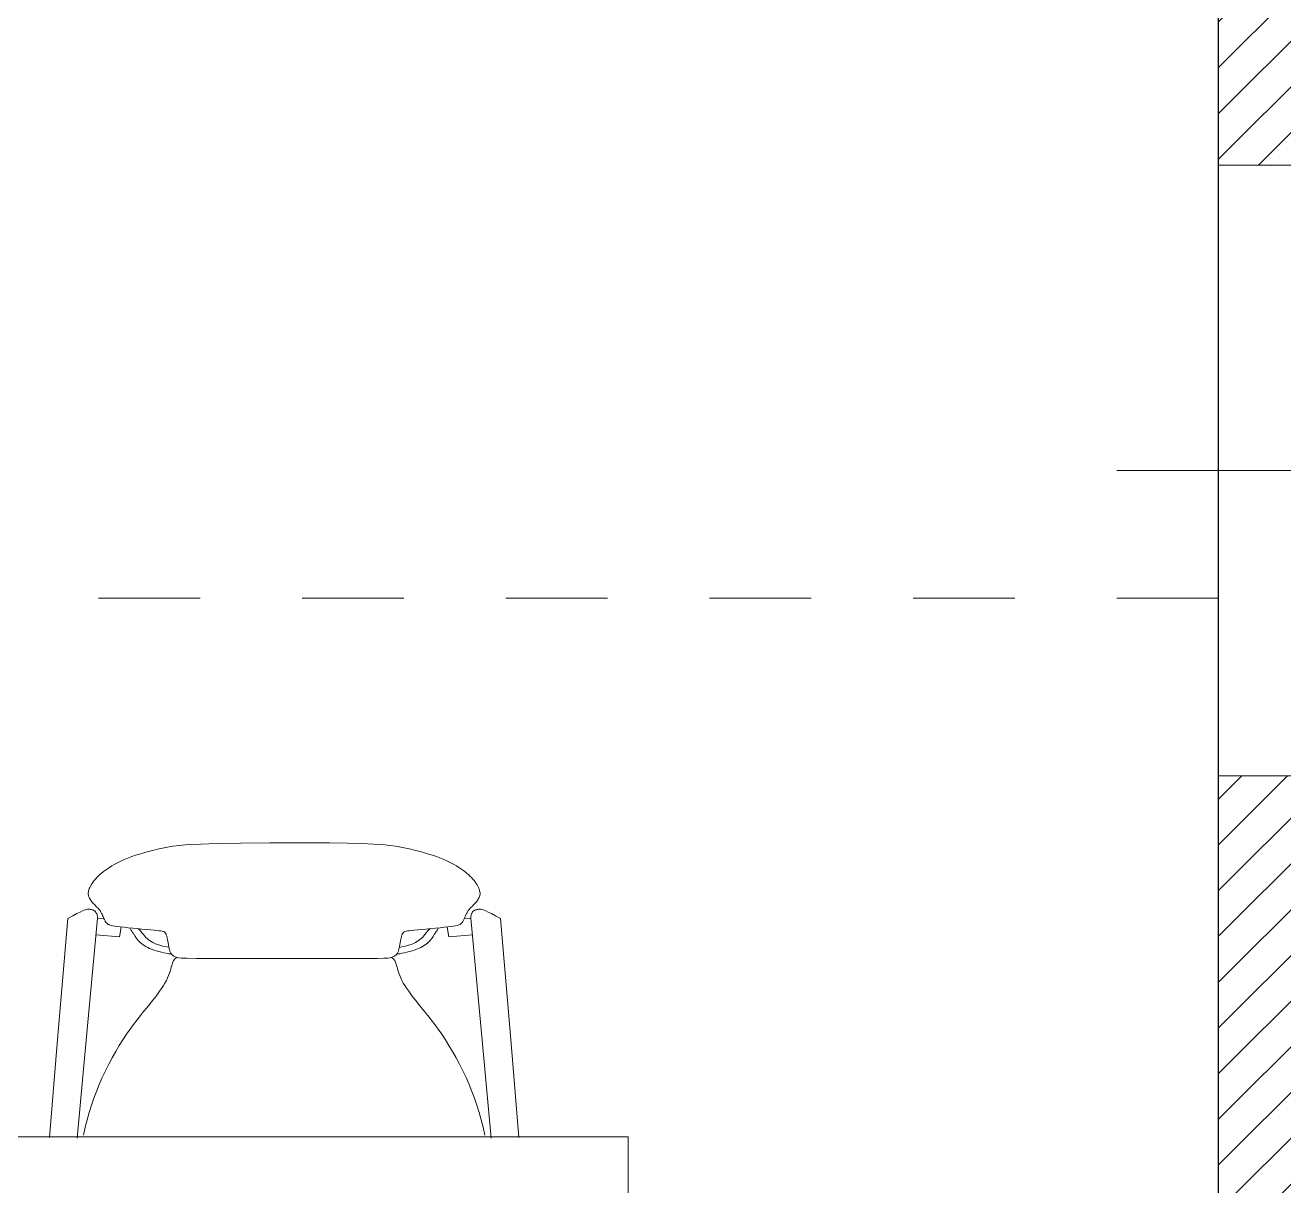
# Model space of a CAD drawing. Header units: millimetres. Extents: x 5985 to 6342, y 1020 to 1088.
# Drawn here: x 6201.82 to 6203.056, y 1074.057 to 1075.197 of the extents above; entities that cross this region are included whole.
import ezdxf

# ---------------------------------------------------------------- set-up
doc = ezdxf.new("R2010")
doc.units = ezdxf.units.MM
doc.linetypes.add('JIS_02_0.7', pattern=[1.35, 0.75, -0.6])
for name, color, linetype, lineweight in [('07_CIVIL VISTAS MEDIA', 251, 'Continuous', 5), ('09_CIVIL PROYECCIONES', 230, 'Continuous', 5), ('COLUMNAS_EJES', 252, 'Continuous', 9), ('MISC MUEBLES', 143, 'Continuous', 9), ('PILAR_HORMIGON', 2, 'Continuous', 20)]:
    doc.layers.add(name, color=color, linetype=linetype, lineweight=lineweight)
doc.layers.add('Paredes', color=250, linetype='Continuous')
pattern_1 = [(45, (5258.260476, 1146.36072), (-0.0224506403, 0.0224506403), [])]

# ---------------------------------------------------------------- blocks, each defined once
blk = doc.blocks.new('Ejes de la columna')
at = {"layer": 'COLUMNAS_EJES'}
for p, q in [((0, -0.5), (0, 0.5)), ((-0.5, 0), (0.5, 0))]:
    blk.add_line(p, q, dxfattribs=at)

msp = doc.modelspace()

# ---------------------------------------------------------------- hatches: boundary and pattern name
at = {"layer": '07_CIVIL VISTAS MEDIA'}
h = msp.add_hatch(dxfattribs=at)
h.set_pattern_fill('ANSI31', color=18, scale=0.01)
h.set_pattern_definition(pattern_1)
h.paths.add_polyline_path([(6207.0921, 1076.2347), (6205.9917, 1076.2347), (6205.9917, 1075.2347), (6206.0917, 1075.2347), (6206.0917, 1076.0347), (6207.0921, 1076.0347)])
h.paths.add_polyline_path([(6209.5917, 1074.4599), (6209.3917, 1074.4599), (6209.3917, 1072.185), (6209.5917, 1072.185)])
h.paths.add_polyline_path([(6213.4102, 1070.7347), (6212.9917, 1070.7347), (6212.9917, 1072.9774), (6212.9808, 1072.9774, -0.414214), (6212.976, 1072.9822), (6212.976, 1073.0538), (6212.9855, 1073.0538), (6212.9855, 1072.987), (6212.9917, 1072.987), (6212.9917, 1073.8347), (6212.8917, 1073.8347), (6212.8917, 1070.7347), (6211.8432, 1070.7347), (6211.8432, 1070.4347), (6213.4102, 1070.4347)])
h.paths.add_polyline_path([(6212.0032, 1070.5947), (6212.0032, 1070.6347), (6213.2502, 1070.6347), (6213.2502, 1070.5947)], flags=16)
h.paths.add_polyline_path([(6210.2432, 1070.7347), (6209.5917, 1070.7347), (6209.5917, 1071.085), (6209.3917, 1071.085), (6209.3917, 1070.7347), (6208.6762, 1070.7347), (6208.6762, 1070.4347), (6210.2432, 1070.4347)])
h.paths.add_polyline_path([(6210.0832, 1070.6347), (6210.0832, 1070.5947), (6208.8162, 1070.5947), (6208.8162, 1070.6347)], flags=16)
h.paths.add_polyline_path([(6205.1917, 1076.2347), (6204.9917, 1076.2347), (6204.9917, 1076.0347), (6205.0917, 1076.0347), (6205.0917, 1075.2347), (6205.1917, 1075.2347)])
h.paths.add_polyline_path([(6205.174, 1075.4187), (6205.1848, 1075.4187), (6205.1848, 1075.3381, -1), (6205.174, 1075.3381)], flags=16)
h.paths.add_polyline_path([(6203.9917, 1076.2347), (6201.6921, 1076.2347), (6201.6921, 1076.0347), (6202.9917, 1076.0347), (6202.9917, 1075.0599), (6203.1917, 1075.0599), (6203.1917, 1076.0347), (6203.9917, 1076.0347)])
h.paths.add_polyline_path([(6200.6921, 1076.2347), (6199.5917, 1076.2347), (6199.5917, 1075.2347), (6199.6917, 1075.2347), (6199.6917, 1076.0347), (6200.6921, 1076.0347)])
h.paths.add_polyline_path([(6198.7917, 1076.2347), (6198.5917, 1076.2347), (6198.5917, 1076.0347), (6198.6917, 1076.0347), (6198.6917, 1075.2347), (6198.7917, 1075.2347), (6198.7917, 1075.3328), (6198.7794, 1075.3328, -0.414214), (6198.774, 1075.3381), (6198.774, 1075.4187), (6198.7848, 1075.4187), (6198.7848, 1075.3435), (6198.7917, 1075.3435)])
h.paths.add_polyline_path([(6200.7422, 1070.7347), (6199.6917, 1070.7347), (6199.6917, 1073.8347), (6199.5917, 1073.8347), (6199.5917, 1072.987), (6199.5978, 1072.987), (6199.5978, 1073.0538), (6199.6074, 1073.0538), (6199.6074, 1072.9822, -0.414214), (6199.6026, 1072.9774), (6199.5917, 1072.9774), (6199.5917, 1070.7347), (6199.1752, 1070.7347), (6199.1752, 1070.4347), (6200.7422, 1070.4347)])
h.paths.add_polyline_path([(6200.5822, 1070.6347), (6200.5822, 1070.5947), (6199.3352, 1070.5947), (6199.3352, 1070.6347)], flags=16)
h = msp.add_hatch(dxfattribs=at)
h.set_pattern_fill('ANSI31', color=18, scale=0.01)
h.set_pattern_definition(pattern_1)
h.paths.add_polyline_path([(6196.5917, 1071.2847), (6195.4917, 1071.2847), (6195.4917, 1071.2347), (6195.4917, 1071.1847), (6195.4917, 1071.0847), (6196.4917, 1071.0847), (6196.4917, 1070.4347), (6196.7917, 1070.4347), (6197.5752, 1070.4347), (6197.5752, 1070.7347), (6196.7917, 1070.7347), (6196.7917, 1071.0861), (6196.6917, 1071.0861), (6196.6917, 1070.6347), (6197.4152, 1070.6347), (6197.4152, 1070.5947), (6196.6517, 1070.5947), (6196.6517, 1071.0861), (6196.5917, 1071.0861)])
h.paths.add_polyline_path([(6203.9092, 1070.7347), (6203.1917, 1070.7347), (6203.1917, 1071.085), (6202.9917, 1071.085), (6202.9917, 1070.7347), (6202.3422, 1070.7347), (6202.3422, 1070.4347), (6203.9092, 1070.4347)])
h.paths.add_polyline_path([(6202.5022, 1070.5947), (6202.5022, 1070.6347), (6203.7492, 1070.6347), (6203.7492, 1070.5947)], flags=16)
h.paths.add_polyline_path([(6203.1917, 1074.4599), (6202.9917, 1074.4599), (6202.9917, 1072.185), (6203.1917, 1072.185)])
h.paths.add_polyline_path([(6196.9937, 1074.4347), (6196.9937, 1074.8347), (6197.4917, 1074.8347), (6197.4917, 1074.4347), (6196.9952, 1074.4347)], flags=17)
h.paths.add_polyline_path([(6196.7917, 1074.4347), (6196.7917, 1074.4599), (6196.5917, 1074.4599), (6196.5917, 1072.185), (6196.7917, 1072.185), (6196.7917, 1074.3347), (6198.6917, 1074.3347), (6198.6917, 1073.7347), (6198.7917, 1073.7347), (6198.7917, 1073.7646), (6198.7917, 1074.5347), (6198.7617, 1074.5347), (6198.7617, 1073.9347), (6198.7217, 1073.9347), (6198.7217, 1074.5347), (6198.6917, 1074.5347), (6198.6917, 1074.4347), (6197.5917, 1074.4347), (6197.5917, 1074.9347), (6196.7917, 1074.9347), (6196.7917, 1074.8347), (6196.9937, 1074.8347), (6196.9937, 1074.4347)])

# ---------------------------------------------------------------- linework, layer by layer
at = {"layer": '09_CIVIL PROYECCIONES', "linetype": 'JIS_02_0.7', "ltscale": 0.1}
msp.add_line((6199.6917, 1074.6347), (6202.9917, 1074.6347), dxfattribs=at)
at = {"layer": 'MISC MUEBLES', "linetype": 'Continuous'}
for p, q in [((6201.9544, 1074.389), (6201.9496, 1074.3879)), ((6201.9594, 1074.39), (6201.9544, 1074.389)), ((6201.9646, 1074.3909), (6201.9594, 1074.39)), ((6201.9711, 1074.3917), (6201.9646, 1074.3909)), ((6201.9798, 1074.3925), (6201.9711, 1074.3917)), ((6201.992, 1074.3931), (6201.9798, 1074.3925)), ((6202.0087, 1074.3936), (6201.992, 1074.3931)), ((6202.031, 1074.394), (6202.0087, 1074.3936)), ((6202.06, 1074.3942), (6202.031, 1074.394)), ((6202.0967, 1074.3942), (6202.06, 1074.3942)), ((6202.0967, 1074.3942), (6202.1185, 1074.3942)), ((6202.1185, 1074.3942), (6202.1362, 1074.394)), ((6202.1362, 1074.394), (6202.1504, 1074.3936)), ((6202.1504, 1074.3936), (6202.1617, 1074.3931)), ((6202.1617, 1074.3931), (6202.1706, 1074.3925)), ((6202.1706, 1074.3925), (6202.1777, 1074.3917)), ((6202.1777, 1074.3917), (6202.1835, 1074.3909)), ((6202.1835, 1074.3909), (6202.1887, 1074.39)), ((6202.1887, 1074.39), (6202.1936, 1074.389)), ((6202.1936, 1074.389), (6202.1984, 1074.3879)), ((6201.915, 1074.3769), (6201.9122, 1074.3756)), ((6201.9179, 1074.3782), (6201.915, 1074.3769)), ((6201.9211, 1074.3795), (6201.9179, 1074.3782)), ((6201.9245, 1074.3807), (6201.9211, 1074.3795)), ((6201.9282, 1074.382), (6201.9245, 1074.3807)), ((6201.9321, 1074.3832), (6201.9282, 1074.382)), ((6201.9362, 1074.3845), (6201.9321, 1074.3832)), ((6201.9405, 1074.3857), (6201.9362, 1074.3845)), ((6201.945, 1074.3868), (6201.9405, 1074.3857)), ((6201.9496, 1074.3879), (6201.945, 1074.3868)), ((6202.1984, 1074.3879), (6202.2031, 1074.3868)), ((6202.2031, 1074.3868), (6202.2075, 1074.3857)), ((6202.2075, 1074.3857), (6202.2118, 1074.3845)), ((6202.2118, 1074.3845), (6202.2159, 1074.3832)), ((6202.2159, 1074.3832), (6202.2198, 1074.382)), ((6202.2198, 1074.382), (6202.2235, 1074.3807)), ((6202.2235, 1074.3807), (6202.2269, 1074.3795)), ((6202.2269, 1074.3795), (6202.2301, 1074.3782)), ((6202.2301, 1074.3782), (6202.2331, 1074.3769)), ((6202.2331, 1074.3769), (6202.2358, 1074.3756)), ((6201.8948, 1074.3645), (6201.8931, 1074.3631)), ((6201.8966, 1074.366), (6201.8948, 1074.3645)), ((6201.8985, 1074.3674), (6201.8966, 1074.366)), ((6201.9005, 1074.3688), (6201.8985, 1074.3674)), ((6201.9026, 1074.3702), (6201.9005, 1074.3688)), ((6201.9048, 1074.3716), (6201.9026, 1074.3702)), ((6201.9071, 1074.3729), (6201.9048, 1074.3716)), ((6201.9096, 1074.3743), (6201.9071, 1074.3729)), ((6201.9122, 1074.3756), (6201.9096, 1074.3743)), ((6202.2358, 1074.3756), (6202.2385, 1074.3743)), ((6202.2385, 1074.3743), (6202.2409, 1074.3729)), ((6202.2409, 1074.3729), (6202.2432, 1074.3716)), ((6202.2432, 1074.3716), (6202.2454, 1074.3702)), ((6202.2454, 1074.3702), (6202.2475, 1074.3688)), ((6202.2475, 1074.3688), (6202.2496, 1074.3674)), ((6202.2496, 1074.3674), (6202.2515, 1074.366)), ((6202.2515, 1074.366), (6202.2532, 1074.3645)), ((6202.2532, 1074.3645), (6202.2549, 1074.3631)), ((6201.8839, 1074.3517), (6201.8833, 1074.3504)), ((6201.8846, 1074.353), (6201.8839, 1074.3517)), ((6201.8855, 1074.3544), (6201.8846, 1074.353)), ((6201.8865, 1074.3558), (6201.8855, 1074.3544)), ((6201.8875, 1074.3573), (6201.8865, 1074.3558)), ((6201.8888, 1074.3587), (6201.8875, 1074.3573)), ((6201.8901, 1074.3602), (6201.8888, 1074.3587)), ((6201.8915, 1074.3616), (6201.8901, 1074.3602)), ((6201.8931, 1074.3631), (6201.8915, 1074.3616)), ((6202.2549, 1074.3631), (6202.2565, 1074.3616)), ((6202.2565, 1074.3616), (6202.2579, 1074.3602)), ((6202.2579, 1074.3602), (6202.2593, 1074.3587)), ((6202.2593, 1074.3587), (6202.2605, 1074.3573)), ((6202.2605, 1074.3573), (6202.2616, 1074.3558)), ((6202.2616, 1074.3558), (6202.2625, 1074.3544)), ((6202.2625, 1074.3544), (6202.2634, 1074.353)), ((6202.2634, 1074.353), (6202.2641, 1074.3517)), ((6202.2641, 1074.3517), (6202.2648, 1074.3504)), ((6201.8818, 1074.3462), (6201.8816, 1074.3453)), ((6201.8816, 1074.3453), (6201.8816, 1074.3445)), ((6201.8816, 1074.3445), (6201.8816, 1074.3437)), ((6201.8816, 1074.3437), (6201.8818, 1074.3429)), ((6201.882, 1074.3471), (6201.8818, 1074.3462)), ((6201.8818, 1074.3429), (6201.882, 1074.3422)), ((6201.8823, 1074.3481), (6201.882, 1074.3471)), ((6201.882, 1074.3422), (6201.8822, 1074.3414)), ((6201.8822, 1074.3414), (6201.8826, 1074.3406)), ((6201.8827, 1074.3493), (6201.8823, 1074.3481)), ((6201.8826, 1074.3406), (6201.883, 1074.3398)), ((6201.8833, 1074.3504), (6201.8827, 1074.3493)), ((6201.883, 1074.3398), (6201.8835, 1074.3389)), ((6201.8835, 1074.3389), (6201.8841, 1074.3381)), ((6202.2645, 1074.3389), (6202.264, 1074.3381)), ((6202.265, 1074.3398), (6202.2645, 1074.3389)), ((6202.2648, 1074.3504), (6202.2653, 1074.3493)), ((6202.2654, 1074.3406), (6202.265, 1074.3398)), ((6202.2653, 1074.3493), (6202.2657, 1074.3481)), ((6202.2658, 1074.3414), (6202.2654, 1074.3406)), ((6202.2657, 1074.3481), (6202.266, 1074.3471)), ((6202.2661, 1074.3422), (6202.2658, 1074.3414)), ((6202.266, 1074.3471), (6202.2663, 1074.3462)), ((6202.2663, 1074.3429), (6202.2661, 1074.3422)), ((6202.2663, 1074.3462), (6202.2664, 1074.3453)), ((6202.2664, 1074.3437), (6202.2663, 1074.3429)), ((6202.2664, 1074.3453), (6202.2664, 1074.3445)), ((6202.2664, 1074.3445), (6202.2664, 1074.3437)), ((6201.8736, 1074.3263), (6201.8705, 1074.3248)), ((6201.876, 1074.3274), (6201.8736, 1074.3263)), ((6201.8777, 1074.3282), (6201.876, 1074.3274)), ((6201.879, 1074.3286), (6201.8777, 1074.3282)), ((6201.88, 1074.3289), (6201.879, 1074.3286)), ((6201.8809, 1074.329), (6201.88, 1074.3289)), ((6201.8817, 1074.329), (6201.8809, 1074.329)), ((6201.8824, 1074.329), (6201.8817, 1074.329)), ((6201.8832, 1074.329), (6201.8824, 1074.329)), ((6201.8839, 1074.3289), (6201.8832, 1074.329)), ((6201.8845, 1074.3288), (6201.8839, 1074.3289)), ((6201.8841, 1074.3381), (6201.8846, 1074.3373)), ((6201.8852, 1074.3286), (6201.8845, 1074.3288)), ((6201.8846, 1074.3373), (6201.8853, 1074.3364)), ((6201.8858, 1074.3285), (6201.8852, 1074.3286)), ((6201.8853, 1074.3364), (6201.8859, 1074.3356)), ((6201.8863, 1074.3283), (6201.8858, 1074.3285)), ((6201.8859, 1074.3356), (6201.8866, 1074.3348)), ((6201.8868, 1074.3281), (6201.8863, 1074.3283)), ((6201.8866, 1074.3348), (6201.8873, 1074.334)), ((6201.8872, 1074.3279), (6201.8868, 1074.3281)), ((6201.8876, 1074.3276), (6201.8872, 1074.3279)), ((6201.8873, 1074.334), (6201.8881, 1074.3333)), ((6201.888, 1074.3274), (6201.8876, 1074.3276)), ((6201.8883, 1074.3271), (6201.888, 1074.3274)), ((6201.8881, 1074.3333), (6201.8888, 1074.3325)), ((6201.8886, 1074.3267), (6201.8883, 1074.3271)), ((6201.8889, 1074.3264), (6201.8886, 1074.3267)), ((6201.8888, 1074.3325), (6201.8895, 1074.3318)), ((6201.8892, 1074.326), (6201.8889, 1074.3264)), ((6201.8895, 1074.3318), (6201.8902, 1074.3311)), ((6201.8902, 1074.3311), (6201.8909, 1074.3304)), ((6201.8909, 1074.3304), (6201.8915, 1074.3297)), ((6201.8915, 1074.3297), (6201.8921, 1074.3291)), ((6201.8921, 1074.3291), (6201.8927, 1074.3284)), ((6201.8927, 1074.3284), (6201.8932, 1074.3277)), ((6201.8932, 1074.3277), (6201.8936, 1074.327)), ((6201.8936, 1074.327), (6201.8941, 1074.3263)), ((6201.8941, 1074.3263), (6201.8944, 1074.3256)), ((6202.254, 1074.3263), (6202.2536, 1074.3256)), ((6202.2544, 1074.327), (6202.254, 1074.3263)), ((6202.2548, 1074.3277), (6202.2544, 1074.327)), ((6202.2553, 1074.3284), (6202.2548, 1074.3277)), ((6202.2559, 1074.3291), (6202.2553, 1074.3284)), ((6202.2565, 1074.3297), (6202.2559, 1074.3291)), ((6202.2571, 1074.3304), (6202.2565, 1074.3297)), ((6202.2578, 1074.3311), (6202.2571, 1074.3304)), ((6202.2585, 1074.3318), (6202.2578, 1074.3311)), ((6202.2592, 1074.3325), (6202.2585, 1074.3318)), ((6202.2588, 1074.326), (6202.2591, 1074.3264)), ((6202.2591, 1074.3264), (6202.2594, 1074.3267)), ((6202.26, 1074.3333), (6202.2592, 1074.3325)), ((6202.2594, 1074.3267), (6202.2597, 1074.3271)), ((6202.2597, 1074.3271), (6202.2601, 1074.3274)), ((6202.2607, 1074.334), (6202.26, 1074.3333)), ((6202.2601, 1074.3274), (6202.2604, 1074.3276)), ((6202.2604, 1074.3276), (6202.2608, 1074.3279)), ((6202.2614, 1074.3348), (6202.2607, 1074.334)), ((6202.2608, 1074.3279), (6202.2613, 1074.3281)), ((6202.2613, 1074.3281), (6202.2618, 1074.3283)), ((6202.2621, 1074.3356), (6202.2614, 1074.3348)), ((6202.2618, 1074.3283), (6202.2623, 1074.3285)), ((6202.2628, 1074.3364), (6202.2621, 1074.3356)), ((6202.2623, 1074.3285), (6202.2629, 1074.3286)), ((6202.2634, 1074.3373), (6202.2628, 1074.3364)), ((6202.2629, 1074.3286), (6202.2635, 1074.3288)), ((6202.264, 1074.3381), (6202.2634, 1074.3373)), ((6202.2635, 1074.3288), (6202.2642, 1074.3289)), ((6202.2642, 1074.3289), (6202.2649, 1074.329)), ((6202.2649, 1074.329), (6202.2656, 1074.329)), ((6202.2656, 1074.329), (6202.2664, 1074.329)), ((6202.2664, 1074.329), (6202.2672, 1074.329)), ((6202.2672, 1074.329), (6202.268, 1074.3289)), ((6202.268, 1074.3289), (6202.269, 1074.3286)), ((6202.269, 1074.3286), (6202.2703, 1074.3282)), ((6202.2703, 1074.3282), (6202.2721, 1074.3274)), ((6202.2721, 1074.3274), (6202.2744, 1074.3263)), ((6202.2744, 1074.3263), (6202.2775, 1074.3248)), ((6201.8616, 1074.32), (6201.8512, 1074.1973)), ((6201.8666, 1074.3227), (6201.8616, 1074.32)), ((6201.8705, 1074.3248), (6201.8666, 1074.3227)), ((6201.8794, 1074.1969), (6201.8907, 1074.3202)), ((6201.8895, 1074.3255), (6201.8892, 1074.326)), ((6201.8898, 1074.325), (6201.8895, 1074.3255)), ((6201.89, 1074.3244), (6201.8898, 1074.325)), ((6201.8903, 1074.3238), (6201.89, 1074.3244)), ((6201.8904, 1074.323), (6201.8903, 1074.3238)), ((6201.8906, 1074.3222), (6201.8904, 1074.323)), ((6201.8907, 1074.3213), (6201.8906, 1074.3222)), ((6201.8907, 1074.3202), (6201.8907, 1074.3213)), ((6201.8971, 1074.3198), (6201.8907, 1074.3204)), ((6201.8944, 1074.3256), (6201.8948, 1074.3249)), ((6201.8948, 1074.3249), (6201.8952, 1074.3242)), ((6201.8952, 1074.3242), (6201.8955, 1074.3234)), ((6201.8955, 1074.3234), (6201.8958, 1074.3227)), ((6201.8958, 1074.3227), (6201.8962, 1074.3219)), ((6201.8962, 1074.3219), (6201.8965, 1074.3211)), ((6201.8965, 1074.3211), (6201.8968, 1074.3204)), ((6201.8968, 1074.3204), (6201.8971, 1074.3196)), ((6201.8971, 1074.3196), (6201.8975, 1074.3189)), ((6201.8975, 1074.3189), (6201.8978, 1074.3183)), ((6201.8978, 1074.3183), (6201.8981, 1074.3176)), ((6201.8981, 1074.3176), (6201.8984, 1074.3171)), ((6201.8984, 1074.3171), (6201.8987, 1074.3166)), ((6201.8987, 1074.3166), (6201.8991, 1074.3161)), ((6201.8991, 1074.3161), (6201.8994, 1074.3157)), ((6201.8994, 1074.3157), (6201.8998, 1074.3153)), ((6201.8998, 1074.3153), (6201.9002, 1074.3149)), ((6201.9002, 1074.3149), (6201.9007, 1074.3146)), ((6201.9007, 1074.3146), (6201.9011, 1074.3142)), ((6201.9011, 1074.3142), (6201.9017, 1074.3139)), ((6202.2469, 1074.3142), (6202.2464, 1074.3139)), ((6202.2474, 1074.3146), (6202.2469, 1074.3142)), ((6202.2478, 1074.3149), (6202.2474, 1074.3146)), ((6202.2482, 1074.3153), (6202.2478, 1074.3149)), ((6202.2486, 1074.3157), (6202.2482, 1074.3153)), ((6202.2489, 1074.3161), (6202.2486, 1074.3157)), ((6202.2493, 1074.3166), (6202.2489, 1074.3161)), ((6202.2496, 1074.3171), (6202.2493, 1074.3166)), ((6202.2499, 1074.3176), (6202.2496, 1074.3171)), ((6202.2503, 1074.3183), (6202.2499, 1074.3176)), ((6202.2506, 1074.3189), (6202.2503, 1074.3183)), ((6202.2509, 1074.3196), (6202.2506, 1074.3189)), ((6202.2512, 1074.3204), (6202.2509, 1074.3196)), ((6202.251, 1074.3198), (6202.2574, 1074.3204)), ((6202.2515, 1074.3211), (6202.2512, 1074.3204)), ((6202.2519, 1074.3219), (6202.2515, 1074.3211)), ((6202.2522, 1074.3227), (6202.2519, 1074.3219)), ((6202.2525, 1074.3234), (6202.2522, 1074.3227)), ((6202.2529, 1074.3242), (6202.2525, 1074.3234)), ((6202.2532, 1074.3249), (6202.2529, 1074.3242)), ((6202.2536, 1074.3256), (6202.2532, 1074.3249)), ((6202.2574, 1074.3213), (6202.2575, 1074.3222)), ((6202.2574, 1074.3202), (6202.2574, 1074.3213)), ((6202.2687, 1074.1969), (6202.2574, 1074.3202)), ((6202.2575, 1074.3222), (6202.2576, 1074.323)), ((6202.2576, 1074.323), (6202.2578, 1074.3238)), ((6202.2578, 1074.3238), (6202.258, 1074.3244)), ((6202.258, 1074.3244), (6202.2583, 1074.325)), ((6202.2583, 1074.325), (6202.2585, 1074.3255)), ((6202.2585, 1074.3255), (6202.2588, 1074.326)), ((6202.2775, 1074.3248), (6202.2814, 1074.3227)), ((6202.2814, 1074.3227), (6202.2864, 1074.32)), ((6202.2864, 1074.32), (6202.2968, 1074.1973)), ((6201.8891, 1074.3039), (6201.9123, 1074.3019)), ((6201.9017, 1074.3139), (6201.9023, 1074.3136)), ((6201.9023, 1074.3136), (6201.9032, 1074.3133)), ((6201.9032, 1074.3133), (6201.9043, 1074.313)), ((6201.9043, 1074.313), (6201.9058, 1074.3127)), ((6201.9058, 1074.3127), (6201.9077, 1074.3124)), ((6201.9077, 1074.3124), (6201.9101, 1074.312)), ((6201.9101, 1074.312), (6201.9131, 1074.3117)), ((6201.9123, 1074.3019), (6201.914, 1074.3116)), ((6201.9131, 1074.3117), (6201.9168, 1074.3113)), ((6201.9168, 1074.3113), (6201.9209, 1074.3109)), ((6201.9209, 1074.3109), (6201.9253, 1074.3104)), ((6201.9224, 1074.3107), (6201.9236, 1074.3089)), ((6201.9236, 1074.3089), (6201.9245, 1074.3075)), ((6201.9245, 1074.3075), (6201.9252, 1074.3063)), ((6201.9252, 1074.3063), (6201.9258, 1074.3054)), ((6201.9253, 1074.3104), (6201.9299, 1074.31)), ((6201.9258, 1074.3054), (6201.9262, 1074.3047)), ((6201.9262, 1074.3047), (6201.9266, 1074.3041)), ((6201.9266, 1074.3041), (6201.927, 1074.3035)), ((6201.927, 1074.3035), (6201.9274, 1074.3029)), ((6201.9274, 1074.3029), (6201.9279, 1074.3022)), ((6201.9279, 1074.3022), (6201.9284, 1074.3013)), ((6201.9299, 1074.31), (6201.9344, 1074.3096)), ((6201.9311, 1074.3099), (6201.9329, 1074.3077)), ((6201.9329, 1074.3077), (6201.9344, 1074.3058)), ((6201.9344, 1074.3096), (6201.9388, 1074.3092)), ((6201.9344, 1074.3058), (6201.9358, 1074.3041)), ((6201.9358, 1074.3041), (6201.9371, 1074.3027)), ((6201.9371, 1074.3027), (6201.9383, 1074.3014)), ((6201.9388, 1074.3092), (6201.9428, 1074.3088)), ((6201.9428, 1074.3088), (6201.9463, 1074.3085)), ((6201.9463, 1074.3085), (6201.9491, 1074.3082)), ((6201.9491, 1074.3082), (6201.9513, 1074.3079)), ((6201.9513, 1074.3079), (6201.953, 1074.3077)), ((6201.953, 1074.3077), (6201.9542, 1074.3075)), ((6201.9542, 1074.3075), (6201.9551, 1074.3073)), ((6201.9551, 1074.3073), (6201.9557, 1074.3071)), ((6201.9557, 1074.3071), (6201.9561, 1074.3069)), ((6201.9561, 1074.3069), (6201.9564, 1074.3067)), ((6201.9564, 1074.3067), (6201.9567, 1074.3065)), ((6201.9567, 1074.3065), (6201.9569, 1074.3063)), ((6201.9569, 1074.3063), (6201.9572, 1074.306)), ((6201.9572, 1074.306), (6201.9574, 1074.3057)), ((6201.9574, 1074.3057), (6201.9577, 1074.3053)), ((6201.9577, 1074.3053), (6201.9579, 1074.3049)), ((6201.9579, 1074.3049), (6201.9581, 1074.3044)), ((6201.9581, 1074.3044), (6201.9583, 1074.3039)), ((6201.9583, 1074.3039), (6201.9585, 1074.3033)), ((6201.9585, 1074.3033), (6201.9587, 1074.3027)), ((6201.9587, 1074.3027), (6201.9589, 1074.3019)), ((6201.9589, 1074.3019), (6201.9591, 1074.3012)), ((6202.1891, 1074.3019), (6202.189, 1074.3012)), ((6202.1893, 1074.3027), (6202.1891, 1074.3019)), ((6202.1895, 1074.3033), (6202.1893, 1074.3027)), ((6202.1897, 1074.3039), (6202.1895, 1074.3033)), ((6202.1899, 1074.3044), (6202.1897, 1074.3039)), ((6202.1901, 1074.3049), (6202.1899, 1074.3044)), ((6202.1904, 1074.3053), (6202.1901, 1074.3049)), ((6202.1906, 1074.3057), (6202.1904, 1074.3053)), ((6202.1908, 1074.306), (6202.1906, 1074.3057)), ((6202.1911, 1074.3063), (6202.1908, 1074.306)), ((6202.1914, 1074.3065), (6202.1911, 1074.3063)), ((6202.1916, 1074.3067), (6202.1914, 1074.3065)), ((6202.192, 1074.3069), (6202.1916, 1074.3067)), ((6202.1924, 1074.3071), (6202.192, 1074.3069)), ((6202.193, 1074.3073), (6202.1924, 1074.3071)), ((6202.1938, 1074.3075), (6202.193, 1074.3073)), ((6202.1951, 1074.3077), (6202.1938, 1074.3075)), ((6202.1967, 1074.3079), (6202.1951, 1074.3077)), ((6202.1989, 1074.3082), (6202.1967, 1074.3079)), ((6202.2017, 1074.3085), (6202.1989, 1074.3082)), ((6202.2052, 1074.3088), (6202.2017, 1074.3085)), ((6202.2092, 1074.3092), (6202.2052, 1074.3088)), ((6202.2136, 1074.3096), (6202.2092, 1074.3092)), ((6202.211, 1074.3027), (6202.2098, 1074.3014)), ((6202.2122, 1074.3041), (6202.211, 1074.3027)), ((6202.2136, 1074.3058), (6202.2122, 1074.3041)), ((6202.2182, 1074.31), (6202.2136, 1074.3096)), ((6202.2152, 1074.3077), (6202.2136, 1074.3058)), ((6202.217, 1074.3099), (6202.2152, 1074.3077)), ((6202.2227, 1074.3104), (6202.2182, 1074.31)), ((6202.2202, 1074.3022), (6202.2197, 1074.3013)), ((6202.2207, 1074.3029), (6202.2202, 1074.3022)), ((6202.2211, 1074.3035), (6202.2207, 1074.3029)), ((6202.2214, 1074.3041), (6202.2211, 1074.3035)), ((6202.2218, 1074.3047), (6202.2214, 1074.3041)), ((6202.2223, 1074.3054), (6202.2218, 1074.3047)), ((6202.2228, 1074.3063), (6202.2223, 1074.3054)), ((6202.2272, 1074.3109), (6202.2227, 1074.3104)), ((6202.2236, 1074.3075), (6202.2228, 1074.3063)), ((6202.2245, 1074.3089), (6202.2236, 1074.3075)), ((6202.2256, 1074.3107), (6202.2245, 1074.3089)), ((6202.2313, 1074.3113), (6202.2272, 1074.3109)), ((6202.2349, 1074.3117), (6202.2313, 1074.3113)), ((6202.2358, 1074.3019), (6202.2341, 1074.3116)), ((6202.2379, 1074.312), (6202.2349, 1074.3117)), ((6202.259, 1074.3039), (6202.2358, 1074.3019)), ((6202.2403, 1074.3124), (6202.2379, 1074.312)), ((6202.2422, 1074.3127), (6202.2403, 1074.3124)), ((6202.2437, 1074.313), (6202.2422, 1074.3127)), ((6202.2448, 1074.3133), (6202.2437, 1074.313)), ((6202.2457, 1074.3136), (6202.2448, 1074.3133)), ((6202.2464, 1074.3139), (6202.2457, 1074.3136)), ((6201.9284, 1074.3013), (6201.929, 1074.3004)), ((6201.929, 1074.3004), (6201.9298, 1074.2995)), ((6201.9298, 1074.2995), (6201.9306, 1074.2985)), ((6201.9306, 1074.2985), (6201.9315, 1074.2974)), ((6201.9315, 1074.2974), (6201.9326, 1074.2964)), ((6201.9326, 1074.2964), (6201.9338, 1074.2954)), ((6201.9338, 1074.2954), (6201.9351, 1074.2944)), ((6201.9351, 1074.2944), (6201.9366, 1074.2934)), ((6201.9366, 1074.2934), (6201.9382, 1074.2924)), ((6201.9382, 1074.2924), (6201.94, 1074.2915)), ((6201.9383, 1074.3014), (6201.9394, 1074.3003)), ((6201.9394, 1074.3003), (6201.9406, 1074.2993)), ((6201.94, 1074.2915), (6201.9419, 1074.2906)), ((6201.9406, 1074.2993), (6201.9419, 1074.2983)), ((6201.9419, 1074.2983), (6201.9434, 1074.2973)), ((6201.9419, 1074.2906), (6201.9439, 1074.2898)), ((6201.9434, 1074.2973), (6201.945, 1074.2964)), ((6201.9439, 1074.2898), (6201.9461, 1074.289)), ((6201.945, 1074.2964), (6201.9469, 1074.2954)), ((6201.9469, 1074.2954), (6201.9492, 1074.2945)), ((6201.9492, 1074.2945), (6201.9518, 1074.2936)), ((6201.9518, 1074.2936), (6201.9549, 1074.2928)), ((6201.9549, 1074.2928), (6201.9586, 1074.292)), ((6201.9586, 1074.292), (6201.9609, 1074.2917)), ((6201.9591, 1074.3012), (6201.9593, 1074.3003)), ((6201.9593, 1074.3003), (6201.9594, 1074.2995)), ((6201.9594, 1074.2995), (6201.9596, 1074.2986)), ((6201.9596, 1074.2986), (6201.9598, 1074.2976)), ((6201.9598, 1074.2976), (6201.96, 1074.2967)), ((6201.96, 1074.2967), (6201.9601, 1074.2957)), ((6201.9601, 1074.2957), (6201.9603, 1074.2947)), ((6201.9603, 1074.2947), (6201.9605, 1074.2937)), ((6201.9605, 1074.2937), (6201.9607, 1074.2927)), ((6201.9607, 1074.2927), (6201.9609, 1074.2917)), ((6201.9609, 1074.2917), (6201.961, 1074.2908)), ((6201.961, 1074.2908), (6201.9612, 1074.29)), ((6201.9612, 1074.29), (6201.9614, 1074.2892)), ((6202.1868, 1074.29), (6202.1866, 1074.2892)), ((6202.187, 1074.2908), (6202.1868, 1074.29)), ((6202.1872, 1074.2917), (6202.187, 1074.2908)), ((6202.1874, 1074.2927), (6202.1872, 1074.2917)), ((6202.1895, 1074.292), (6202.1872, 1074.2916)), ((6202.1875, 1074.2937), (6202.1874, 1074.2927)), ((6202.1877, 1074.2947), (6202.1875, 1074.2937)), ((6202.1879, 1074.2957), (6202.1877, 1074.2947)), ((6202.1881, 1074.2967), (6202.1879, 1074.2957)), ((6202.1883, 1074.2976), (6202.1881, 1074.2967)), ((6202.1884, 1074.2986), (6202.1883, 1074.2976)), ((6202.1886, 1074.2995), (6202.1884, 1074.2986)), ((6202.1888, 1074.3003), (6202.1886, 1074.2995)), ((6202.189, 1074.3012), (6202.1888, 1074.3003)), ((6202.1931, 1074.2928), (6202.1895, 1074.292)), ((6202.1962, 1074.2936), (6202.1931, 1074.2928)), ((6202.1989, 1074.2945), (6202.1962, 1074.2936)), ((6202.2011, 1074.2954), (6202.1989, 1074.2945)), ((6202.203, 1074.2964), (6202.2011, 1074.2954)), ((6202.2041, 1074.2898), (6202.2019, 1074.289)), ((6202.2047, 1074.2973), (6202.203, 1074.2964)), ((6202.2062, 1074.2906), (6202.2041, 1074.2898)), ((6202.2061, 1074.2983), (6202.2047, 1074.2973)), ((6202.2074, 1074.2993), (6202.2061, 1074.2983)), ((6202.2081, 1074.2915), (6202.2062, 1074.2906)), ((6202.2086, 1074.3003), (6202.2074, 1074.2993)), ((6202.2098, 1074.2924), (6202.2081, 1074.2915)), ((6202.2098, 1074.3014), (6202.2086, 1074.3003)), ((6202.2115, 1074.2934), (6202.2098, 1074.2924)), ((6202.2129, 1074.2944), (6202.2115, 1074.2934)), ((6202.2143, 1074.2954), (6202.2129, 1074.2944)), ((6202.2155, 1074.2964), (6202.2143, 1074.2954)), ((6202.2165, 1074.2974), (6202.2155, 1074.2964)), ((6202.2175, 1074.2985), (6202.2165, 1074.2974)), ((6202.2183, 1074.2995), (6202.2175, 1074.2985)), ((6202.219, 1074.3004), (6202.2183, 1074.2995)), ((6202.2197, 1074.3013), (6202.219, 1074.3004)), ((6201.9461, 1074.289), (6201.9485, 1074.2882)), ((6201.9485, 1074.2882), (6201.951, 1074.2875)), ((6201.951, 1074.2875), (6201.9535, 1074.2869)), ((6201.9535, 1074.2869), (6201.956, 1074.2863)), ((6201.956, 1074.2863), (6201.9583, 1074.2858)), ((6201.9583, 1074.2858), (6201.9604, 1074.2854)), ((6201.9604, 1074.2854), (6201.9621, 1074.2851)), ((6201.9614, 1074.2892), (6201.9616, 1074.2884)), ((6201.9616, 1074.2884), (6201.9618, 1074.2878)), ((6201.9618, 1074.2878), (6201.9621, 1074.2871)), ((6201.9621, 1074.2871), (6201.9623, 1074.2866)), ((6201.9621, 1074.2851), (6201.9633, 1074.2848)), ((6201.9623, 1074.2866), (6201.9626, 1074.286)), ((6201.9626, 1074.286), (6201.963, 1074.2855)), ((6201.963, 1074.2855), (6201.9634, 1074.285)), ((6201.9633, 1074.2848), (6201.9635, 1074.2848)), ((6201.9634, 1074.285), (6201.9638, 1074.2845)), ((6201.9638, 1074.2845), (6201.9644, 1074.284)), ((6201.9643, 1074.2762), (6201.9646, 1074.2772)), ((6201.9644, 1074.284), (6201.965, 1074.2835)), ((6201.9646, 1074.2772), (6201.965, 1074.2781)), ((6201.965, 1074.2835), (6201.9656, 1074.2831)), ((6201.965, 1074.2781), (6201.9655, 1074.2788)), ((6201.9655, 1074.2788), (6201.966, 1074.2795)), ((6201.9656, 1074.2831), (6201.9663, 1074.2826)), ((6201.966, 1074.2795), (6201.9668, 1074.2802)), ((6201.9663, 1074.2826), (6201.9671, 1074.2823)), ((6201.9668, 1074.2802), (6201.9678, 1074.2809)), ((6201.9671, 1074.2823), (6201.968, 1074.2819)), ((6201.9678, 1074.2809), (6201.9689, 1074.2816)), ((6201.968, 1074.2819), (6201.9689, 1074.2816)), ((6201.9689, 1074.2816), (6201.9702, 1074.2813)), ((6201.9702, 1074.2813), (6201.9728, 1074.2811)), ((6201.9728, 1074.2811), (6201.9784, 1074.281)), ((6201.9784, 1074.281), (6201.9881, 1074.2808)), ((6201.9881, 1074.2808), (6202.0034, 1074.2807)), ((6202.0034, 1074.2807), (6202.0256, 1074.2807)), ((6202.0256, 1074.2807), (6202.0562, 1074.2807)), ((6202.0562, 1074.2807), (6202.0965, 1074.2807)), ((6202.122, 1074.2807), (6202.0965, 1074.2807)), ((6202.1414, 1074.2807), (6202.122, 1074.2807)), ((6202.1556, 1074.2807), (6202.1414, 1074.2807)), ((6202.1656, 1074.2808), (6202.1556, 1074.2807)), ((6202.172, 1074.281), (6202.1656, 1074.2808)), ((6202.1759, 1074.2811), (6202.172, 1074.281)), ((6202.178, 1074.2813), (6202.1759, 1074.2811)), ((6202.1791, 1074.2816), (6202.178, 1074.2813)), ((6202.18, 1074.2819), (6202.1791, 1074.2816)), ((6202.1791, 1074.2816), (6202.1803, 1074.2809)), ((6202.1809, 1074.2823), (6202.18, 1074.2819)), ((6202.1803, 1074.2809), (6202.1813, 1074.2802)), ((6202.1817, 1074.2826), (6202.1809, 1074.2823)), ((6202.1813, 1074.2802), (6202.182, 1074.2795)), ((6202.1824, 1074.2831), (6202.1817, 1074.2826)), ((6202.182, 1074.2795), (6202.1826, 1074.2788)), ((6202.1831, 1074.2835), (6202.1824, 1074.2831)), ((6202.1826, 1074.2788), (6202.1831, 1074.2781)), ((6202.1837, 1074.284), (6202.1831, 1074.2835)), ((6202.1831, 1074.2781), (6202.1834, 1074.2772)), ((6202.1834, 1074.2772), (6202.1838, 1074.2762)), ((6202.1842, 1074.2845), (6202.1837, 1074.284)), ((6202.1846, 1074.285), (6202.1842, 1074.2845)), ((6202.1847, 1074.2848), (6202.1845, 1074.2848)), ((6202.185, 1074.2855), (6202.1846, 1074.285)), ((6202.1859, 1074.2851), (6202.1847, 1074.2848)), ((6202.1854, 1074.286), (6202.185, 1074.2855)), ((6202.1857, 1074.2866), (6202.1854, 1074.286)), ((6202.186, 1074.2871), (6202.1857, 1074.2866)), ((6202.1877, 1074.2854), (6202.1859, 1074.2851)), ((6202.1862, 1074.2878), (6202.186, 1074.2871)), ((6202.1864, 1074.2884), (6202.1862, 1074.2878)), ((6202.1866, 1074.2892), (6202.1864, 1074.2884)), ((6202.1897, 1074.2858), (6202.1877, 1074.2854)), ((6202.1921, 1074.2863), (6202.1897, 1074.2858)), ((6202.1945, 1074.2869), (6202.1921, 1074.2863)), ((6202.1971, 1074.2875), (6202.1945, 1074.2869)), ((6202.1996, 1074.2882), (6202.1971, 1074.2875)), ((6202.2019, 1074.289), (6202.1996, 1074.2882)), ((6201.9606, 1074.2639), (6201.9614, 1074.2662)), ((6201.9614, 1074.2662), (6201.9621, 1074.2683)), ((6201.9621, 1074.2683), (6201.9627, 1074.2703)), ((6201.9627, 1074.2703), (6201.9632, 1074.2721)), ((6201.9632, 1074.2721), (6201.9636, 1074.2737)), ((6201.9636, 1074.2737), (6201.9639, 1074.2751)), ((6201.9639, 1074.2751), (6201.9643, 1074.2762)), ((6202.1838, 1074.2762), (6202.1841, 1074.2751)), ((6202.1841, 1074.2751), (6202.1845, 1074.2737)), ((6202.1845, 1074.2737), (6202.1849, 1074.2721)), ((6202.1849, 1074.2721), (6202.1854, 1074.2703)), ((6202.1854, 1074.2703), (6202.1859, 1074.2683)), ((6202.1859, 1074.2683), (6202.1866, 1074.2662)), ((6202.1866, 1074.2662), (6202.1875, 1074.2639)), ((6201.9537, 1074.2513), (6201.9555, 1074.254)), ((6201.9555, 1074.254), (6201.957, 1074.2566)), ((6201.957, 1074.2566), (6201.9584, 1074.2591)), ((6201.9584, 1074.2591), (6201.9596, 1074.2616)), ((6201.9596, 1074.2616), (6201.9606, 1074.2639)), ((6202.1875, 1074.2639), (6202.1885, 1074.2616)), ((6202.1885, 1074.2616), (6202.1896, 1074.2591)), ((6202.1896, 1074.2591), (6202.191, 1074.2566)), ((6202.191, 1074.2566), (6202.1926, 1074.254)), ((6202.1926, 1074.254), (6202.1944, 1074.2513)), ((6201.9447, 1074.2393), (6201.9472, 1074.2425)), ((6201.9472, 1074.2425), (6201.9496, 1074.2456)), ((6201.9496, 1074.2456), (6201.9517, 1074.2485)), ((6201.9517, 1074.2485), (6201.9537, 1074.2513)), ((6202.1944, 1074.2513), (6202.1963, 1074.2485)), ((6202.1963, 1074.2485), (6202.1985, 1074.2456)), ((6202.1985, 1074.2456), (6202.2008, 1074.2425)), ((6202.2008, 1074.2425), (6202.2033, 1074.2393)), ((6201.9329, 1074.2246), (6201.936, 1074.2285)), ((6201.936, 1074.2285), (6201.9391, 1074.2323)), ((6201.9391, 1074.2323), (6201.942, 1074.2359)), ((6201.942, 1074.2359), (6201.9447, 1074.2393)), ((6202.2033, 1074.2393), (6202.2061, 1074.2359)), ((6202.2061, 1074.2359), (6202.209, 1074.2323)), ((6202.209, 1074.2323), (6202.212, 1074.2285)), ((6202.212, 1074.2285), (6202.2152, 1074.2246)), ((6201.9227, 1074.2112), (6201.9262, 1074.2159)), ((6201.9262, 1074.2159), (6201.9296, 1074.2204)), ((6201.9296, 1074.2204), (6201.9329, 1074.2246)), ((6202.2152, 1074.2246), (6202.2185, 1074.2204)), ((6202.2185, 1074.2204), (6202.2219, 1074.2159)), ((6202.2219, 1074.2159), (6202.2253, 1074.2112)), ((6201.9157, 1074.2009), (6201.9192, 1074.2062)), ((6201.9192, 1074.2062), (6201.9227, 1074.2112)), ((6202.2253, 1074.2112), (6202.2289, 1074.2062)), ((6202.2289, 1074.2062), (6202.2324, 1074.2009)), ((6201.8512, 1074.1973), (6201.8435, 1074.1048)), ((6201.8709, 1074.1041), (6201.8794, 1074.1969)), ((6201.9086, 1074.1893), (6201.9121, 1074.1952)), ((6201.9121, 1074.1952), (6201.9157, 1074.2009)), ((6202.2324, 1074.2009), (6202.2359, 1074.1952)), ((6202.2359, 1074.1952), (6202.2394, 1074.1893)), ((6202.2772, 1074.1041), (6202.2687, 1074.1969)), ((6202.2968, 1074.1973), (6202.3046, 1074.1048)), ((6201.9018, 1074.1768), (6201.9052, 1074.1832)), ((6201.9052, 1074.1832), (6201.9086, 1074.1893)), ((6202.2394, 1074.1893), (6202.2429, 1074.1832)), ((6202.2429, 1074.1832), (6202.2463, 1074.1768)), ((6201.8954, 1074.1637), (6201.8985, 1074.1703)), ((6201.8985, 1074.1703), (6201.9018, 1074.1768)), ((6202.2463, 1074.1768), (6202.2495, 1074.1703)), ((6202.2495, 1074.1703), (6202.2527, 1074.1637)), ((6201.8896, 1074.1502), (6201.8924, 1074.1569)), ((6201.8924, 1074.1569), (6201.8954, 1074.1637)), ((6202.2527, 1074.1637), (6202.2556, 1074.1569)), ((6202.2556, 1074.1569), (6202.2584, 1074.1502)), ((6201.8847, 1074.1365), (6201.8871, 1074.1434)), ((6201.8871, 1074.1434), (6201.8896, 1074.1502)), ((6202.2584, 1074.1502), (6202.261, 1074.1434)), ((6202.261, 1074.1434), (6202.2633, 1074.1365)), ((6201.8806, 1074.1223), (6201.8825, 1074.1295)), ((6201.8825, 1074.1295), (6201.8847, 1074.1365)), ((6202.2633, 1074.1365), (6202.2655, 1074.1295)), ((6202.2655, 1074.1295), (6202.2675, 1074.1223)), ((6201.8787, 1074.1149), (6201.8806, 1074.1223)), ((6202.2675, 1074.1223), (6202.2693, 1074.1149)), ((6201.8771, 1074.1072), (6201.8787, 1074.1149)), ((6202.2693, 1074.1149), (6202.271, 1074.1072))]:
    msp.add_line(p, q, dxfattribs=at)
at = {"layer": 'MISC MUEBLES'}
for p, q in [((6201.0117, 1074.1055), (6202.4117, 1074.1055)), ((6202.4117, 1074.1055), (6202.4117, 1073.4055))]:
    msp.add_line(p, q, dxfattribs=at)
at = {"layer": 'Paredes', "color": 18}
msp.add_line((6202.9917, 1070.7347), (6202.9917, 1076.0347), dxfattribs=at)
at = {"layer": 'PILAR_HORMIGON'}
msp.add_lwpolyline([(6203.1917, 1075.0599), (6202.9917, 1075.0599), (6202.9917, 1074.4599), (6203.1917, 1074.4599), (6203.1917, 1075.0599)], close=True, dxfattribs=at)

# ---------------------------------------------------------------- block references
at = {"layer": 'COLUMNAS_EJES', "xscale": -0.4, "yscale": 0.8, "rotation": 180}
msp.add_blockref('Ejes de la columna', (6203.0917, 1074.7599), dxfattribs=at)

doc.saveas('drawing.dxf')
